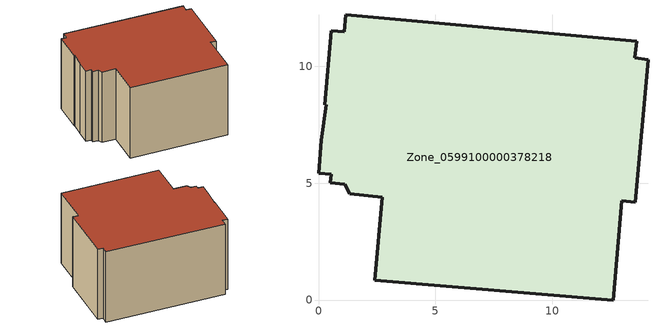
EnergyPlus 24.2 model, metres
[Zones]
Zone_0599100000378218
 floor ground (C_G): 1.12,4.96 0.51,5.02 0.55,5.38 0,5.42 0.13,6.84 0.32,8.35 0.26,8.36 0.55,11.52 1.1,11.48 1.16,12.21 13.62,11.08 13.53,10.37 14.1,10.29 13.55,4.19 12.98,4.25 12.61,0 2.4,0.84 2.72,4.41 1.33,4.54 z0
 wall outside (C_F): 1.1,11.48 0.55,11.52 0.26,8.36 0.32,8.35 0.13,6.84 0,5.42 0.55,5.38 0.51,5.02 1.12,4.96 1.33,4.54 2.72,4.41 2.4,0.84 12.61,0 12.98,4.25 13.55,4.19 14.1,10.29 13.53,10.37 13.62,11.08 1.16,12.21 1.1,11.48 z0:8.12
 roof outside (C_R): 0.51,5.02 1.12,4.96 1.33,4.54 2.72,4.41 2.4,0.84 12.61,0 12.98,4.25 13.55,4.19 14.1,10.29 13.53,10.37 13.62,11.08 1.16,12.21 1.1,11.48 0.55,11.52 0.26,8.36 0.32,8.35 0.13,6.84 0,5.42 0.55,5.38 z8.12
[BUILDING]
Pand.0599100000378218: North Axis=0; Terrain=City; Loads Convergence Tolerance Value=0.04; Temperature Convergence Tolerance Value=0.4; Solar Distribution=FullExterior; Maximum Number of Warmup Days=25; Minimum Number of Warmup Days=1
[Site:Location]
Rotterdam.The.Hague.AP_ZH_NLD Design_Conditions: Latitude=51.96; Longitude=4.45; Time Zone=1; Elevation=-4.5
[SITE:GROUNDTEMPERATURE:BUILDINGSURFACE]
18, 18, 18, 18, 18, 18, 18, 18, 18, 18, 18, 18
[MATERIAL] Thermal Absorptance=0.9; Solar Absorptance=0.7; Visible Absorptance=0.7
Name | Roughness | Thickness | Conductivity | Density | Specific Heat
G.D.1992-2005 | MediumSmooth | 0.15 | 0.06 | 540 | 1210
F.D.1992-2005 | Rough | 0.3 | 0.12 | 1920 | 840
R.D.1992-2005 | MediumRough | 0.2 | 0.08 | 1500 | 1000
[CONSTRUCTION]
C_G: G.D.1992-2005
C_F: F.D.1992-2005
C_R: R.D.1992-2005
[ZONE]
Zone_0599100000378218: Type=1; Multiplier=1; Ceiling Height=Autocalculate; Volume=Autocalculate; Floor Area=autocalculate; Part of Total Floor Area=Yes
[ZONEINFILTRATION:DESIGNFLOWRATE]
Infil_Zone_0599100000378218: Zone or ZoneList or Space or SpaceList=Zone_0599100000378218; Schedule=AlwaysOn; Design Flow Rate Calculation Method=Flow/Area; Flow Rate per Floor Area=0.0021; Constant Term Coefficient=1; Temperature Term Coefficient=0; Velocity Term Coefficient=0; Velocity Squared Term Coefficient=0
[HVACTEMPLATE:ZONE:IDEALLOADSAIRSYSTEM]
Zone_0599100000378218: Maximum Heating Supply Air Temperature=50; Minimum Cooling Supply Air Temperature=13; Maximum Heating Supply Air Humidity Ratio=0.0156; Minimum Cooling Supply Air Humidity Ratio=0.0077; Heating Limit=NoLimit; Cooling Limit=NoLimit; Dehumidification Control Type=ConstantSensibleHeatRatio; Cooling Sensible Heat Ratio=0.7; Dehumidification Setpoint=60; Humidification Control Type=None; Humidification Setpoint=30; Outdoor Air Method=None; Outdoor Air Flow Rate per Person=0.00944; Outdoor Air Flow Rate per Zone Floor Area=0; Outdoor Air Flow Rate per Zone=0; Demand Controlled Ventilation Type=None; Outdoor Air Economizer Type=NoEconomizer; Heat Recovery Type=None; Sensible Heat Recovery Effectiveness=0.7; Latent Heat Recovery Effectiveness=0.65
[ZONECONTROL:THERMOSTAT]
ThermostatControl_Zone_0599100000378218: Zone or ZoneList=Zone_0599100000378218; Control Type Schedule=DualSetpointControlType; Control 1=Thermostat_Zone_0599100000378218; Temperature Difference Between Cutout And Setpoint=0
[THERMOSTATSETPOINT:DUALSETPOINT]
Thermostat_Zone_0599100000378218: Heating Setpoint Temperature Schedule=HeatingSetpoint_Zone_0599100000378218; Cooling Setpoint Temperature Schedule=CoolingSetpoint_Zone_0599100000378218
[SCHEDULE:COMPACT]
HeatingSetpoint_Zone_0599100000378218: Through: 12/31, For: AllDays, Until: 24:00, 21
CoolingSetpoint_Zone_0599100000378218: Through: 12/31, For: AllDays, Until: 24:00, 24
DualSetpointControlType: Through: 12/31, For: AllDays, Until: 24:00, 4
AlwaysOn: Through: 12/31, For: AllDays, Until: 24:00, 1
